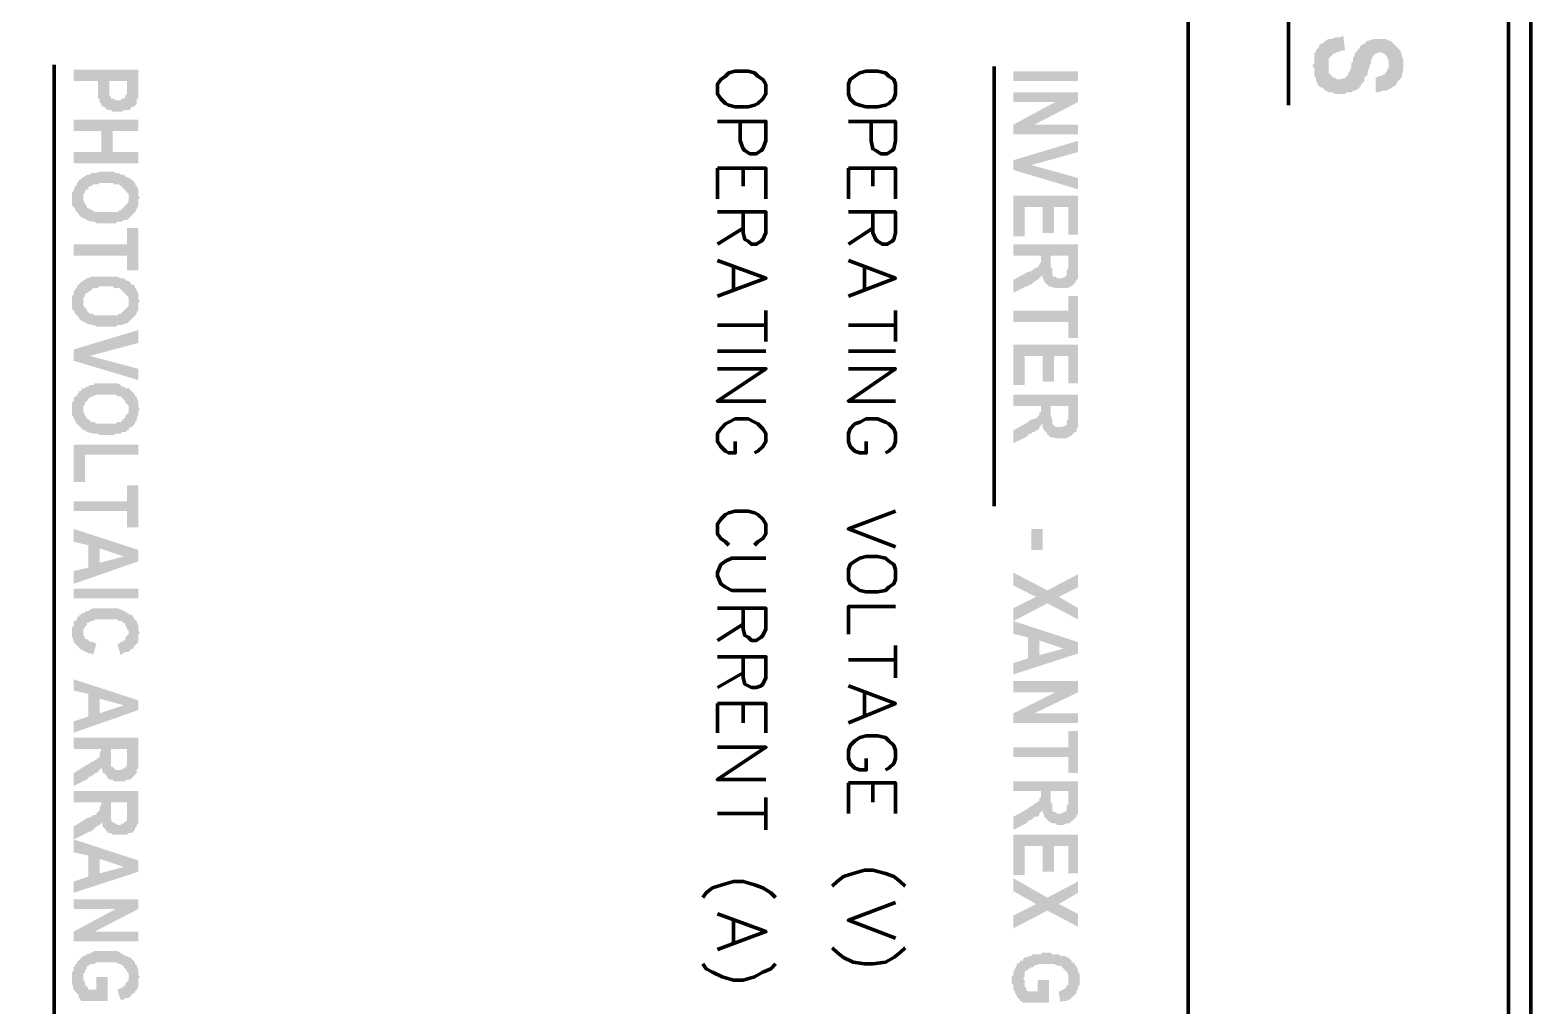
# Model space of a CAD drawing. Header units: inches. Extents: x -186 to 186, y -282 to 282.
# Drawn here: x -138.3 to -103.93, y 198.19 to 220.54 of the extents above; entities that cross this region are included whole.
import ezdxf

# ---------------------------------------------------------------- set-up
doc = ezdxf.new("R2010")
doc.units = ezdxf.units.IN
doc.header["$MEASUREMENT"] = 0
doc.layers.add('H', color=7, linetype='CONTINUOUS', lineweight=100)
doc.layers.add('P', color=250, linetype='CONTINUOUS', lineweight=100)

msp = doc.modelspace()

# ---------------------------------------------------------------- hatches: boundary and pattern name
at = {"layer": 'H', "linetype": 'Continuous'}
for points in [[(-106.852, 219.741), (-106.852, 219.852), (-106.889, 219.963), (-106.889, 220), (-106.926, 220.074), (-106.963, 220.111), (-107, 220.148), (-107.037, 220.185), (-107.074, 220.222), (-107.111, 220.259), (-107.148, 220.296), (-107.185, 220.296), (-107.259, 220.333), (-107.296, 220.333), (-107.519, 220.333), (-107.63, 220.296), (-107.667, 220.296), (-107.704, 220.259), (-107.741, 220.222), (-107.815, 220.185), (-107.852, 220.148), (-107.852, 220.111), (-107.889, 220.111), (-107.889, 220.074), (-107.963, 220), (-107.963, 219.963), (-108, 219.889), (-108, 219.815), (-108.037, 219.778), (-108.037, 219.704), (-108.074, 219.593), (-108.111, 219.556), (-108.111, 219.519), (-108.148, 219.481), (-108.185, 219.444), (-108.296, 219.407), (-108.37, 219.407), (-108.407, 219.444), (-108.444, 219.444), (-108.481, 219.481), (-108.519, 219.519), (-108.556, 219.556), (-108.556, 219.593), (-108.556, 219.667), (-108.556, 219.704), (-108.63, 220.296), (-108.667, 220.259), (-108.704, 220.222), (-108.741, 220.222), (-108.778, 220.185), (-108.778, 220.148), (-108.815, 220.111), (-108.852, 220.074), (-108.852, 220.037), (-108.889, 220), (-108.889, 219.926), (-108.889, 219.889), (-108.889, 219.778), (-108.926, 219.741), (-108.926, 219.704), (-108.889, 219.667), (-108.889, 219.593), (-108.889, 219.556), (-108.889, 219.481), (-108.852, 219.444), (-108.852, 219.37), (-108.815, 219.333), (-108.815, 219.296), (-108.778, 219.259), (-108.741, 219.222), (-108.704, 219.222), (-108.667, 219.185), (-108.63, 219.148), (-108.556, 219.111), (-108.519, 219.111), (-108.481, 219.111), (-108.407, 219.074), (-108.185, 219.074), (-108.148, 219.111), (-108.111, 219.111), (-108.037, 219.111), (-108, 219.148), (-107.963, 219.148), (-107.889, 219.185), (-107.852, 219.222), (-107.815, 219.259), (-107.815, 219.296), (-107.778, 219.333), (-107.741, 219.37), (-107.741, 219.444), (-107.667, 219.519), (-107.667, 219.593), (-107.63, 219.667), (-107.63, 219.704), (-107.593, 219.778), (-107.593, 219.852), (-107.556, 219.889), (-107.556, 219.926), (-107.519, 219.963), (-107.481, 220), (-107.444, 220), (-107.37, 220.037), (-107.333, 220), (-107.296, 220), (-107.259, 219.963), (-107.222, 219.926), (-107.185, 219.815), (-107.185, 219.741), (-107.185, 219.185), (-107.148, 219.185), (-107.111, 219.222), (-107.037, 219.259), (-107, 219.296), (-107, 219.333), (-106.963, 219.37), (-106.926, 219.407), (-106.889, 219.444), (-106.852, 219.63), (-106.852, 219.667)], [(-108.185, 220.074), (-108.222, 220.407), (-108.296, 220.37), (-108.37, 220.37), (-108.407, 220.37), (-108.481, 220.333), (-108.519, 220.333), (-108.556, 220.333), (-108.63, 220.296), (-108.556, 219.704), (-108.556, 219.778), (-108.556, 219.852), (-108.556, 219.889), (-108.519, 219.926), (-108.481, 219.963), (-108.444, 220), (-108.407, 220), (-108.37, 220.037), (-108.333, 220.037), (-108.259, 220.074)], [(-135.815, 219.222), (-135.815, 219.63), (-137.296, 219.63), (-137.296, 219.37), (-136.741, 219.37), (-136.741, 219.111), (-136.741, 219.074), (-136.741, 218.963), (-136.704, 218.963), (-136.704, 218.889), (-136.667, 218.852), (-136.667, 218.815), (-136.63, 218.778), (-136.593, 218.778), (-136.556, 218.741), (-136.519, 218.704), (-136.481, 219.37), (-136.074, 219.37), (-136.074, 219.222), (-136.037, 218.704), (-136, 218.704), (-136, 218.741), (-135.963, 218.778), (-135.926, 218.778), (-135.889, 218.815), (-135.852, 218.852), (-135.852, 218.889), (-135.852, 218.926), (-135.852, 218.963), (-135.815, 218.963), (-135.815, 219.037), (-135.815, 219.111), (-135.815, 219.148)], [(-107.185, 219.185), (-107.185, 219.741), (-107.185, 219.667), (-107.222, 219.63), (-107.222, 219.593), (-107.259, 219.556), (-107.259, 219.519), (-107.296, 219.519), (-107.37, 219.481), (-107.407, 219.481), (-107.481, 219.444), (-107.481, 219.111), (-107.407, 219.111), (-107.333, 219.148), (-107.296, 219.148), (-107.222, 219.148)], [(-136.037, 218.704), (-136.074, 219.222), (-136.074, 219.148), (-136.074, 219.111), (-136.074, 219.074), (-136.111, 219.037), (-136.111, 219), (-136.148, 218.963), (-136.185, 218.963), (-136.222, 218.926), (-136.333, 218.926), (-136.37, 218.963), (-136.407, 218.963), (-136.444, 218.963), (-136.444, 219), (-136.481, 219.037), (-136.481, 219.074), (-136.481, 219.111), (-136.481, 219.37), (-136.519, 218.704), (-136.481, 218.704), (-136.444, 218.704), (-136.407, 218.667), (-136.185, 218.667), (-136.148, 218.704), (-136.111, 218.704)], [(-115.778, 219.37), (-114.296, 219.37), (-114.296, 219.593), (-115.778, 219.593)], [(-114.296, 218.889), (-114.296, 219.111), (-115.778, 219.111), (-115.778, 218.889), (-114.815, 218.889)], [(-114.296, 218.889), (-114.815, 218.889), (-115.778, 218.37), (-115.296, 218.37)], [(-135.815, 218.222), (-135.815, 218.481), (-137.296, 218.481), (-137.296, 218.222), (-136.667, 218.222), (-136.667, 217.741), (-136.407, 218.222)], [(-114.296, 218.148), (-114.296, 218.37), (-115.296, 218.37), (-115.778, 218.37), (-115.778, 218.148)], [(-135.815, 217.481), (-135.815, 217.741), (-136.407, 217.741), (-136.407, 218.222), (-136.667, 217.741), (-137.296, 217.741), (-137.296, 217.481)], [(-114.296, 217.741), (-114.296, 218), (-115.778, 217.556), (-115.37, 217.444)], [(-135.778, 216.704), (-135.815, 216.741), (-135.815, 216.815), (-135.815, 216.852), (-135.815, 216.889), (-135.852, 216.963), (-135.889, 217), (-135.889, 217.037), (-135.926, 217.074), (-135.963, 217.111), (-136, 217.111), (-136, 217.148), (-136.037, 217.148), (-136.111, 217.185), (-136.148, 217.222), (-136.185, 217.222), (-136.222, 217.222), (-136.259, 217.259), (-136.296, 217.259), (-136.333, 217.259), (-136.37, 217.296), (-136.704, 217.296), (-136.778, 217.259), (-136.815, 217.259), (-136.852, 217.259), (-136.889, 217.259), (-136.926, 217.222), (-136.963, 217.222), (-137, 217.222), (-137.037, 217.185), (-137.111, 217.148), (-137.148, 217.111), (-137.185, 217.111), (-137.185, 217.074), (-137.222, 217.037), (-137.222, 217), (-137.259, 216.963), (-137.296, 216.889), (-137.296, 216.852), (-137.333, 216.815), (-137.333, 216.778), (-137.333, 216.63), (-137.333, 216.556), (-137.333, 216.519), (-137.296, 216.481), (-137.259, 216.444), (-137.259, 216.407), (-137.222, 216.37), (-137.185, 216.333), (-137.185, 216.296), (-137.148, 216.296), (-137.148, 216.259), (-137.111, 216.259), (-137.074, 216.222), (-137.074, 216.704), (-137.074, 216.741), (-137.074, 216.778), (-137.037, 216.815), (-137.037, 216.852), (-137, 216.889), (-136.963, 216.889), (-136.963, 216.926), (-136.926, 216.963), (-136.889, 216.963), (-136.852, 217), (-136.778, 217), (-136.741, 217), (-136.704, 217.037), (-136.407, 217.037), (-136.37, 217), (-136.333, 217), (-136.296, 217), (-136.259, 217), (-136.222, 216.963), (-136.185, 216.963), (-136.185, 216.926), (-136.148, 216.889), (-136.111, 216.889), (-136.111, 216.852), (-136.074, 216.815), (-136.037, 216.778), (-136.037, 216.704), (-136.037, 216.222), (-136, 216.259), (-135.963, 216.296), (-135.926, 216.333), (-135.889, 216.37), (-135.852, 216.444), (-135.815, 216.519), (-135.815, 216.556), (-135.815, 216.667)], [(-114.296, 216.889), (-114.296, 217.148), (-115.37, 217.444), (-115.778, 217.556), (-115.778, 217.333)], [(-136.037, 216.222), (-136.037, 216.704), (-136.037, 216.63), (-136.074, 216.556), (-136.111, 216.519), (-136.148, 216.481), (-136.185, 216.444), (-136.222, 216.407), (-136.259, 216.407), (-136.296, 216.37), (-136.333, 216.37), (-136.37, 216.37), (-136.407, 216.37), (-136.704, 216.37), (-136.741, 216.37), (-136.778, 216.37), (-136.815, 216.37), (-136.852, 216.407), (-136.889, 216.407), (-136.926, 216.444), (-136.963, 216.444), (-137, 216.481), (-137, 216.519), (-137.037, 216.556), (-137.074, 216.63), (-137.074, 216.667), (-137.074, 216.704), (-137.074, 216.222), (-137.037, 216.222), (-137, 216.185), (-136.889, 216.148), (-136.852, 216.148), (-136.815, 216.148), (-136.778, 216.111), (-136.741, 216.111), (-136.704, 216.111), (-136.37, 216.111), (-136.333, 216.111), (-136.296, 216.148), (-136.259, 216.148), (-136.222, 216.148), (-136.185, 216.148), (-136.148, 216.185), (-136.111, 216.185), (-136.074, 216.185)], [(-114.296, 215.852), (-114.296, 216.741), (-115.778, 216.741), (-115.778, 215.815), (-115.519, 215.815), (-115.519, 216.481), (-115.111, 216.481), (-115.111, 215.889), (-114.852, 215.889), (-114.852, 216.481), (-114.519, 216.481), (-114.519, 215.852)], [(-135.815, 215.037), (-135.815, 216), (-136.074, 216), (-136.074, 215.63), (-137.296, 215.63), (-137.296, 215.37), (-136.074, 215.37), (-136.074, 215.037)], [(-114.296, 215.111), (-114.296, 215.63), (-115.778, 215.63), (-115.778, 215.37), (-115.148, 215.37), (-115.148, 214.889), (-115.111, 214.926), (-115.111, 214.889), (-115.111, 214.852), (-115.074, 214.815), (-115.074, 214.778), (-115.037, 214.741), (-115, 214.704), (-114.963, 214.667), (-114.926, 215.37), (-114.519, 215.37), (-114.519, 214.63), (-114.481, 214.667), (-114.444, 214.667), (-114.407, 214.704), (-114.37, 214.741), (-114.333, 214.815), (-114.296, 214.852), (-114.296, 214.889), (-114.296, 215), (-114.296, 215.037)], [(-115.148, 214.889), (-115.148, 215.296), (-115.148, 215.259), (-115.148, 215.222), (-115.185, 215.185), (-115.185, 215.148), (-115.222, 215.111), (-115.296, 215.074), (-115.333, 215.037), (-115.407, 215), (-115.444, 215), (-115.778, 214.815), (-115.778, 214.519), (-115.481, 214.667), (-115.444, 214.667), (-115.407, 214.704), (-115.37, 214.704), (-115.333, 214.741), (-115.296, 214.778), (-115.222, 214.815), (-115.185, 214.852)], [(-114.519, 214.63), (-114.519, 215.185), (-114.519, 215.074), (-114.556, 215.037), (-114.556, 214.963), (-114.556, 214.926), (-114.593, 214.889), (-114.667, 214.852), (-114.778, 214.852), (-114.815, 214.889), (-114.852, 214.889), (-114.889, 214.926), (-114.889, 214.963), (-114.889, 215), (-114.889, 215.074), (-114.926, 215.111), (-114.926, 215.37), (-114.963, 214.667), (-114.815, 214.63), (-114.778, 214.63), (-114.63, 214.63), (-114.556, 214.63)], [(-135.778, 214.333), (-135.815, 214.37), (-135.815, 214.444), (-135.815, 214.519), (-135.852, 214.556), (-135.852, 214.593), (-135.889, 214.63), (-135.889, 214.667), (-135.926, 214.704), (-135.963, 214.704), (-136, 214.741), (-136, 214.778), (-136.037, 214.778), (-136.111, 214.815), (-136.148, 214.852), (-136.185, 214.852), (-136.222, 214.852), (-136.296, 214.889), (-136.333, 214.889), (-136.37, 214.889), (-136.704, 214.889), (-136.778, 214.889), (-136.815, 214.889), (-136.852, 214.889), (-136.889, 214.889), (-136.963, 214.852), (-137, 214.852), (-137.037, 214.815), (-137.111, 214.778), (-137.148, 214.741), (-137.185, 214.704), (-137.222, 214.667), (-137.222, 214.63), (-137.259, 214.593), (-137.296, 214.556), (-137.296, 214.519), (-137.296, 214.481), (-137.333, 214.444), (-137.333, 214.407), (-137.333, 214.222), (-137.333, 214.185), (-137.333, 214.148), (-137.296, 214.111), (-137.259, 214.037), (-137.222, 214), (-137.185, 213.963), (-137.148, 213.889), (-137.111, 213.889), (-137.074, 213.852), (-137.074, 214.333), (-137.074, 214.37), (-137.074, 214.407), (-137.037, 214.444), (-137.037, 214.481), (-137, 214.519), (-136.963, 214.519), (-136.963, 214.556), (-136.926, 214.556), (-136.889, 214.593), (-136.852, 214.63), (-136.815, 214.63), (-136.778, 214.63), (-136.741, 214.63), (-136.704, 214.667), (-136.407, 214.667), (-136.37, 214.63), (-136.333, 214.63), (-136.296, 214.63), (-136.259, 214.63), (-136.222, 214.593), (-136.185, 214.593), (-136.185, 214.556), (-136.148, 214.519), (-136.111, 214.519), (-136.111, 214.481), (-136.074, 214.444), (-136.037, 214.407), (-136.037, 214.333), (-136.037, 213.852), (-136, 213.889), (-135.963, 213.926), (-135.926, 213.963), (-135.889, 214), (-135.852, 214.037), (-135.852, 214.074), (-135.815, 214.111), (-135.815, 214.185), (-135.815, 214.296)], [(-136.037, 213.852), (-136.037, 214.333), (-136.037, 214.222), (-136.074, 214.185), (-136.111, 214.148), (-136.148, 214.111), (-136.185, 214.074), (-136.222, 214.037), (-136.259, 214.037), (-136.296, 214), (-136.333, 214), (-136.37, 214), (-136.407, 214), (-136.704, 214), (-136.741, 214), (-136.778, 214), (-136.815, 214), (-136.852, 214.037), (-136.889, 214.037), (-136.926, 214.037), (-136.963, 214.074), (-137, 214.111), (-137, 214.148), (-137.037, 214.185), (-137.074, 214.222), (-137.074, 214.296), (-137.074, 214.333), (-137.074, 213.852), (-137.037, 213.852), (-137, 213.815), (-136.852, 213.778), (-136.815, 213.778), (-136.778, 213.741), (-136.741, 213.741), (-136.704, 213.741), (-136.37, 213.741), (-136.333, 213.741), (-136.296, 213.778), (-136.259, 213.778), (-136.222, 213.778), (-136.185, 213.778), (-136.148, 213.815), (-136.111, 213.815), (-136.074, 213.815)], [(-114.296, 213.481), (-114.296, 214.444), (-114.519, 214.444), (-114.519, 214.111), (-115.778, 214.111), (-115.778, 213.852), (-114.519, 213.852), (-114.519, 213.481)], [(-135.815, 213.37), (-135.815, 213.667), (-137.296, 213.222), (-136.926, 213.074)], [(-135.815, 212.519), (-135.815, 212.778), (-136.926, 213.074), (-137.296, 213.222), (-137.296, 212.963)], [(-114.296, 212.444), (-114.296, 213.333), (-115.778, 213.333), (-115.778, 212.407), (-115.519, 212.407), (-115.519, 213.074), (-115.111, 213.074), (-115.111, 212.481), (-114.852, 212.481), (-114.852, 213.074), (-114.519, 213.074), (-114.519, 212.444)], [(-135.778, 211.852), (-135.815, 211.889), (-135.815, 211.963), (-135.815, 212), (-135.852, 212.111), (-135.852, 212.148), (-135.889, 212.148), (-135.889, 212.185), (-135.926, 212.222), (-135.963, 212.259), (-136, 212.296), (-136.037, 212.333), (-136.111, 212.333), (-136.148, 212.37), (-136.185, 212.37), (-136.222, 212.407), (-136.296, 212.444), (-136.333, 212.444), (-136.37, 212.444), (-136.704, 212.444), (-136.778, 212.444), (-136.815, 212.444), (-136.852, 212.407), (-136.889, 212.407), (-136.926, 212.407), (-136.963, 212.37), (-137, 212.37), (-137.037, 212.333), (-137.111, 212.333), (-137.111, 212.296), (-137.148, 212.259), (-137.185, 212.259), (-137.185, 212.222), (-137.222, 212.185), (-137.222, 212.148), (-137.259, 212.148), (-137.296, 212.111), (-137.296, 212.037), (-137.333, 212), (-137.333, 211.926), (-137.333, 211.778), (-137.333, 211.741), (-137.333, 211.704), (-137.296, 211.667), (-137.296, 211.63), (-137.259, 211.593), (-137.259, 211.556), (-137.222, 211.519), (-137.185, 211.481), (-137.148, 211.444), (-137.111, 211.407), (-137.074, 211.37), (-137.074, 211.852), (-137.074, 211.889), (-137.074, 211.926), (-137.037, 211.963), (-137.037, 212), (-137, 212.037), (-136.963, 212.074), (-136.963, 212.111), (-136.926, 212.111), (-136.889, 212.148), (-136.852, 212.148), (-136.778, 212.185), (-136.741, 212.185), (-136.704, 212.185), (-136.407, 212.185), (-136.37, 212.185), (-136.333, 212.185), (-136.296, 212.148), (-136.259, 212.148), (-136.222, 212.148), (-136.185, 212.111), (-136.148, 212.074), (-136.111, 212.037), (-136.111, 212), (-136.074, 211.963), (-136.037, 211.926), (-136.037, 211.852), (-136.037, 211.407), (-136, 211.444), (-135.963, 211.444), (-135.926, 211.481), (-135.889, 211.519), (-135.889, 211.556), (-135.852, 211.593), (-135.852, 211.63), (-135.815, 211.741), (-135.815, 211.815)], [(-114.296, 211.667), (-114.296, 212.185), (-115.778, 212.185), (-115.778, 211.926), (-115.148, 211.926), (-115.148, 211.481), (-115.111, 211.519), (-115.111, 211.481), (-115.111, 211.444), (-115.074, 211.37), (-115.037, 211.333), (-115, 211.296), (-115, 211.259), (-114.963, 211.259), (-114.963, 211.222), (-114.926, 211.926), (-114.519, 211.926), (-114.519, 211.222), (-114.481, 211.222), (-114.444, 211.259), (-114.407, 211.296), (-114.37, 211.333), (-114.333, 211.333), (-114.333, 211.37), (-114.333, 211.407), (-114.296, 211.444), (-114.296, 211.481), (-114.296, 211.556), (-114.296, 211.63)], [(-136.037, 211.407), (-136.037, 211.852), (-136.037, 211.778), (-136.074, 211.741), (-136.111, 211.704), (-136.111, 211.667), (-136.148, 211.63), (-136.185, 211.63), (-136.185, 211.593), (-136.222, 211.556), (-136.259, 211.556), (-136.296, 211.556), (-136.333, 211.519), (-136.37, 211.519), (-136.407, 211.519), (-136.704, 211.519), (-136.741, 211.519), (-136.778, 211.519), (-136.815, 211.556), (-136.852, 211.556), (-136.889, 211.556), (-136.926, 211.593), (-136.963, 211.63), (-137, 211.63), (-137, 211.667), (-137.037, 211.704), (-137.037, 211.741), (-137.074, 211.778), (-137.074, 211.815), (-137.074, 211.852), (-137.074, 211.37), (-137.037, 211.37), (-137, 211.333), (-136.852, 211.296), (-136.815, 211.296), (-136.778, 211.296), (-136.741, 211.296), (-136.704, 211.259), (-136.37, 211.259), (-136.333, 211.296), (-136.296, 211.296), (-136.259, 211.296), (-136.222, 211.296), (-136.185, 211.333), (-136.111, 211.333), (-136.074, 211.37), (-136.037, 211.37)], [(-115.148, 211.481), (-115.148, 211.889), (-115.148, 211.815), (-115.148, 211.778), (-115.185, 211.778), (-115.185, 211.741), (-115.185, 211.704), (-115.222, 211.704), (-115.222, 211.667), (-115.296, 211.63), (-115.333, 211.63), (-115.407, 211.593), (-115.444, 211.556), (-115.778, 211.37), (-115.778, 211.074), (-115.481, 211.222), (-115.444, 211.259), (-115.407, 211.296), (-115.37, 211.296), (-115.333, 211.333), (-115.296, 211.333), (-115.259, 211.37), (-115.222, 211.37), (-115.185, 211.407), (-115.185, 211.444)], [(-114.519, 211.222), (-114.519, 211.741), (-114.519, 211.63), (-114.556, 211.593), (-114.556, 211.556), (-114.556, 211.519), (-114.556, 211.481), (-114.593, 211.481), (-114.667, 211.444), (-114.778, 211.444), (-114.815, 211.444), (-114.852, 211.481), (-114.889, 211.519), (-114.889, 211.556), (-114.889, 211.63), (-114.926, 211.704), (-114.926, 211.926), (-114.963, 211.222), (-114.778, 211.185), (-114.63, 211.185), (-114.556, 211.185)], [(-135.815, 210.815), (-135.815, 211.037), (-137.296, 211.037), (-137.296, 210.185), (-137.037, 210.185), (-137.037, 210.815)], [(-135.815, 209.148), (-135.815, 210.111), (-136.074, 210.111), (-136.074, 209.741), (-137.296, 209.741), (-137.296, 209.519), (-136.074, 209.519), (-136.074, 209.148)], [(-135.815, 208.37), (-135.815, 208.63), (-137.296, 209.111), (-137.296, 208.815), (-136.963, 208.741), (-136.963, 208.222), (-136.704, 208.667), (-136.148, 208.481)], [(-115.37, 208.63), (-115.111, 208.63), (-115.111, 209.111), (-115.37, 209.111)], [(-135.815, 208.37), (-136.148, 208.481), (-136.704, 208.333), (-136.704, 208.667), (-136.963, 208.222), (-137.296, 208.148), (-137.296, 207.852)], [(-115, 207.704), (-115.778, 208.111), (-115.778, 207.815), (-115.259, 207.556)], [(-114.296, 207.778), (-114.296, 208.074), (-115, 207.704), (-115.259, 207.556), (-115.778, 207.296), (-115.778, 207), (-115, 207.407), (-114.741, 207.556)], [(-137.296, 207.519), (-135.815, 207.519), (-135.815, 207.741), (-137.296, 207.741)], [(-136.037, 207.148), (-136.037, 207.185), (-136.074, 207.185), (-136.111, 207.222), (-136.148, 207.222), (-136.185, 207.259), (-136.222, 207.259), (-136.296, 207.296), (-136.333, 207.296), (-136.444, 207.296), (-136.481, 207.296), (-136.667, 207.296), (-136.704, 207.296), (-136.815, 207.296), (-136.852, 207.296), (-136.926, 207.259), (-136.963, 207.222), (-137, 207.222), (-137.037, 207.222), (-137.037, 207.185), (-137.111, 207.185), (-137.074, 206.741), (-137.074, 206.778), (-137.074, 206.815), (-137.037, 206.852), (-137.037, 206.889), (-137, 206.889), (-137, 206.963), (-136.963, 206.963), (-136.889, 207), (-136.852, 207), (-136.815, 207.037), (-136.778, 207.037), (-136.704, 207.037), (-136.667, 207.037), (-136.444, 207.037), (-136.407, 207.037), (-136.37, 207.037), (-136.333, 207.037), (-136.296, 207.037), (-136.259, 207), (-136.222, 207), (-136.185, 207), (-136.185, 206.963), (-136.148, 206.963), (-136.111, 206.926), (-136.111, 206.889), (-136.074, 206.852), (-136.074, 206.815), (-136.037, 206.778), (-136.037, 206.741)], [(-114.296, 207.037), (-114.296, 207.296), (-114.741, 207.556), (-115, 207.407)], [(-136.778, 206.481), (-136.852, 206.519), (-136.889, 206.519), (-136.963, 206.556), (-137, 206.593), (-137.037, 206.593), (-137.037, 206.63), (-137.074, 206.667), (-137.074, 206.704), (-137.074, 206.741), (-137.111, 207.185), (-137.111, 207.148), (-137.148, 207.148), (-137.185, 207.111), (-137.222, 207.074), (-137.222, 207.037), (-137.259, 207), (-137.296, 207), (-137.296, 206.889), (-137.333, 206.852), (-137.333, 206.815), (-137.333, 206.778), (-137.333, 206.667), (-137.333, 206.63), (-137.296, 206.556), (-137.296, 206.519), (-137.259, 206.481), (-137.222, 206.444), (-137.185, 206.407), (-137.148, 206.37), (-137.111, 206.333), (-137.074, 206.333), (-137.037, 206.296), (-137, 206.296), (-136.963, 206.259), (-136.889, 206.259), (-136.852, 206.222)], [(-135.778, 206.741), (-135.815, 206.778), (-135.815, 206.852), (-135.815, 206.889), (-135.852, 207), (-135.889, 207.037), (-135.926, 207.074), (-135.963, 207.148), (-136, 207.148), (-136.037, 207.148), (-136.037, 206.741), (-136.037, 206.704), (-136.074, 206.667), (-136.111, 206.63), (-136.111, 206.593), (-136.111, 206.556), (-136.148, 206.556), (-136.185, 206.519), (-136.222, 206.519), (-136.259, 206.481), (-136.296, 206.481), (-136.222, 206.222), (-136.185, 206.259), (-136.148, 206.259), (-136.111, 206.296), (-136.037, 206.296), (-136, 206.333), (-135.963, 206.37), (-135.926, 206.37), (-135.926, 206.407), (-135.889, 206.444), (-135.852, 206.481), (-135.815, 206.519), (-135.815, 206.556), (-135.815, 206.63), (-135.815, 206.704)], [(-114.296, 206.259), (-114.296, 206.519), (-115.778, 207), (-115.778, 206.704), (-115.444, 206.63), (-115.444, 206.148), (-115.185, 206.556), (-114.63, 206.37)], [(-114.296, 206.259), (-114.63, 206.37), (-115.185, 206.222), (-115.185, 206.556), (-115.444, 206.148), (-115.778, 206.037), (-115.778, 205.778)], [(-135.815, 204.963), (-135.815, 205.185), (-137.296, 205.667), (-137.296, 205.407), (-136.963, 205.333), (-136.963, 204.815), (-136.704, 205.222), (-136.148, 205.074)], [(-114.296, 205.37), (-114.296, 205.63), (-115.778, 205.63), (-115.778, 205.37), (-114.815, 205.37)], [(-135.815, 204.963), (-136.148, 205.074), (-136.704, 204.889), (-136.704, 205.222), (-136.963, 204.815), (-137.296, 204.704), (-137.296, 204.444)], [(-114.296, 205.37), (-114.815, 205.37), (-115.778, 204.889), (-115.296, 204.889)], [(-114.296, 204.667), (-114.296, 204.889), (-115.296, 204.889), (-115.778, 204.889), (-115.778, 204.667)], [(-135.815, 203.815), (-135.815, 204.333), (-137.296, 204.333), (-137.296, 204.074), (-136.667, 204.074), (-136.667, 203.63), (-136.667, 203.667), (-136.63, 203.556), (-136.63, 203.519), (-136.593, 203.519), (-136.556, 203.481), (-136.519, 203.407), (-136.481, 203.37), (-136.444, 204.074), (-136.074, 204.074), (-136.074, 203.37), (-136.037, 203.37), (-136, 203.37), (-135.963, 203.407), (-135.926, 203.444), (-135.889, 203.481), (-135.852, 203.519), (-135.852, 203.556), (-135.852, 203.593), (-135.815, 203.63), (-135.815, 203.704), (-135.815, 203.778)], [(-114.296, 203.519), (-114.296, 204.481), (-114.519, 204.481), (-114.519, 204.111), (-115.778, 204.111), (-115.778, 203.889), (-114.519, 203.889), (-114.519, 203.519)], [(-136.667, 203.63), (-136.667, 204.037), (-136.704, 203.963), (-136.704, 203.926), (-136.704, 203.889), (-136.741, 203.852), (-136.778, 203.852), (-136.778, 203.815), (-136.815, 203.815), (-136.852, 203.778), (-136.889, 203.778), (-136.926, 203.741), (-137, 203.704), (-137.296, 203.519), (-137.296, 203.222), (-137, 203.37), (-136.963, 203.407), (-136.926, 203.444), (-136.889, 203.444), (-136.852, 203.481), (-136.815, 203.481), (-136.815, 203.519), (-136.778, 203.519), (-136.741, 203.556), (-136.704, 203.593)], [(-136.074, 203.37), (-136.074, 203.889), (-136.074, 203.778), (-136.074, 203.741), (-136.074, 203.704), (-136.111, 203.667), (-136.111, 203.63), (-136.148, 203.63), (-136.222, 203.593), (-136.296, 203.593), (-136.333, 203.593), (-136.37, 203.63), (-136.407, 203.667), (-136.444, 203.667), (-136.444, 203.704), (-136.444, 203.778), (-136.444, 203.852), (-136.444, 204.074), (-136.481, 203.37), (-136.407, 203.37), (-136.37, 203.333), (-136.333, 203.333), (-136.148, 203.333), (-136.111, 203.333)], [(-114.296, 202.815), (-114.296, 203.333), (-115.778, 203.333), (-115.778, 203.111), (-115.148, 203.111), (-115.148, 202.63), (-115.111, 202.667), (-115.111, 202.63), (-115.074, 202.556), (-115.074, 202.519), (-115.037, 202.481), (-115, 202.444), (-114.963, 202.407), (-114.926, 203.111), (-114.519, 203.111), (-114.519, 202.37), (-114.481, 202.37), (-114.481, 202.407), (-114.444, 202.407), (-114.407, 202.444), (-114.37, 202.481), (-114.333, 202.519), (-114.333, 202.556), (-114.296, 202.593), (-114.296, 202.63), (-114.296, 202.704), (-114.296, 202.778)], [(-135.815, 202.556), (-135.815, 203.111), (-137.296, 203.111), (-137.296, 202.852), (-136.667, 202.852), (-136.667, 202.37), (-136.667, 202.407), (-136.63, 202.333), (-136.63, 202.296), (-136.593, 202.259), (-136.556, 202.222), (-136.556, 202.185), (-136.519, 202.185), (-136.519, 202.148), (-136.481, 202.148), (-136.444, 202.852), (-136.074, 202.852), (-136.074, 202.111), (-136.037, 202.148), (-136, 202.148), (-135.963, 202.148), (-135.926, 202.185), (-135.889, 202.222), (-135.889, 202.259), (-135.852, 202.296), (-135.852, 202.333), (-135.815, 202.37), (-135.815, 202.481), (-135.815, 202.519)], [(-136.074, 202.111), (-136.074, 202.667), (-136.074, 202.556), (-136.074, 202.519), (-136.074, 202.444), (-136.111, 202.407), (-136.148, 202.37), (-136.185, 202.37), (-136.222, 202.333), (-136.296, 202.333), (-136.333, 202.37), (-136.37, 202.37), (-136.407, 202.407), (-136.444, 202.444), (-136.444, 202.481), (-136.444, 202.556), (-136.444, 202.593), (-136.444, 202.852), (-136.481, 202.148), (-136.444, 202.148), (-136.407, 202.111), (-136.37, 202.111), (-136.333, 202.111), (-136.148, 202.111), (-136.111, 202.111)], [(-115.148, 202.63), (-115.148, 203.037), (-115.148, 203), (-115.148, 202.963), (-115.185, 202.926), (-115.185, 202.889), (-115.222, 202.852), (-115.296, 202.815), (-115.333, 202.778), (-115.407, 202.741), (-115.444, 202.704), (-115.778, 202.519), (-115.778, 202.222), (-115.481, 202.37), (-115.444, 202.407), (-115.407, 202.444), (-115.37, 202.444), (-115.333, 202.481), (-115.296, 202.519), (-115.259, 202.519), (-115.222, 202.519), (-115.185, 202.556), (-115.185, 202.593)], [(-114.519, 202.37), (-114.519, 202.889), (-114.519, 202.815), (-114.556, 202.778), (-114.556, 202.704), (-114.556, 202.667), (-114.593, 202.63), (-114.63, 202.63), (-114.667, 202.593), (-114.778, 202.593), (-114.815, 202.63), (-114.852, 202.63), (-114.889, 202.667), (-114.889, 202.704), (-114.889, 202.815), (-114.926, 202.852), (-114.926, 203.111), (-114.963, 202.407), (-114.889, 202.37), (-114.815, 202.37), (-114.778, 202.333), (-114.63, 202.333), (-114.556, 202.37)], [(-136.667, 202.37), (-136.667, 202.778), (-136.704, 202.741), (-136.704, 202.704), (-136.704, 202.667), (-136.741, 202.63), (-136.778, 202.593), (-136.778, 202.556), (-136.852, 202.556), (-136.889, 202.519), (-137, 202.481), (-137.296, 202.296), (-137.296, 202), (-137, 202.148), (-136.926, 202.185), (-136.889, 202.185), (-136.852, 202.222), (-136.815, 202.259), (-136.778, 202.296), (-136.704, 202.333)], [(-114.296, 201.222), (-114.296, 202.111), (-115.778, 202.111), (-115.778, 201.185), (-115.519, 201.185), (-115.519, 201.852), (-115.111, 201.852), (-115.111, 201.259), (-114.852, 201.259), (-114.852, 201.852), (-114.519, 201.852), (-114.519, 201.222)], [(-135.815, 201.259), (-135.815, 201.519), (-137.296, 202), (-137.296, 201.704), (-136.963, 201.63), (-136.963, 201.148), (-136.704, 201.556), (-136.148, 201.37)], [(-135.815, 201.259), (-136.148, 201.37), (-136.704, 201.222), (-136.704, 201.556), (-136.963, 201.148), (-137.296, 201.037), (-137.296, 200.778)], [(-115, 200.667), (-115.778, 201.111), (-115.778, 200.815), (-115.259, 200.519)], [(-114.296, 200.778), (-114.296, 201.037), (-115, 200.667), (-115.259, 200.519), (-115.778, 200.259), (-115.778, 199.963), (-115, 200.37), (-114.741, 200.519)], [(-135.815, 200.407), (-135.815, 200.63), (-137.296, 200.63), (-137.296, 200.407), (-136.333, 200.407)], [(-135.815, 200.407), (-136.333, 200.407), (-137.296, 199.889), (-136.815, 199.889)], [(-114.296, 200), (-114.296, 200.296), (-114.741, 200.519), (-115, 200.37)], [(-135.815, 199.667), (-135.815, 199.889), (-136.815, 199.889), (-137.296, 199.889), (-137.296, 199.667)], [(-136.037, 199.296), (-136.074, 199.333), (-136.111, 199.333), (-136.148, 199.37), (-136.185, 199.37), (-136.222, 199.407), (-136.296, 199.444), (-136.333, 199.444), (-136.37, 199.444), (-136.444, 199.444), (-136.481, 199.444), (-136.63, 199.444), (-136.667, 199.444), (-136.741, 199.444), (-136.815, 199.444), (-136.889, 199.407), (-136.963, 199.37), (-137, 199.37), (-137.037, 199.333), (-137.074, 199.333), (-137.074, 198.852), (-137.074, 198.889), (-137.074, 198.926), (-137.037, 198.963), (-137.037, 199), (-137, 199.037), (-137, 199.074), (-136.963, 199.111), (-136.889, 199.148), (-136.852, 199.148), (-136.815, 199.148), (-136.778, 199.185), (-136.741, 199.185), (-136.667, 199.185), (-136.63, 199.185), (-136.444, 199.185), (-136.407, 199.185), (-136.37, 199.185), (-136.333, 199.185), (-136.259, 199.148), (-136.222, 199.148), (-136.185, 199.111), (-136.148, 199.111), (-136.148, 199.074), (-136.111, 199.037), (-136.074, 199), (-136.074, 198.963), (-136.037, 198.926), (-136.037, 198.852)], [(-114.481, 199.259), (-114.519, 199.296), (-114.556, 199.296), (-114.593, 199.333), (-114.63, 199.333), (-114.667, 199.333), (-114.704, 199.333), (-114.741, 199.37), (-114.778, 199.37), (-114.815, 199.37), (-114.852, 199.37), (-114.889, 199.37), (-114.926, 199.407), (-115.111, 199.407), (-115.148, 199.37), (-115.222, 199.37), (-115.259, 199.37), (-115.296, 199.37), (-115.333, 199.37), (-115.37, 199.333), (-115.407, 199.333), (-115.481, 199.296), (-115.519, 199.296), (-115.556, 199.259), (-115.556, 198.815), (-115.519, 198.852), (-115.519, 198.889), (-115.519, 198.926), (-115.519, 198.963), (-115.481, 199), (-115.444, 199), (-115.444, 199.037), (-115.407, 199.037), (-115.37, 199.074), (-115.333, 199.074), (-115.296, 199.111), (-115.185, 199.148), (-115.148, 199.148), (-115.111, 199.148), (-114.926, 199.148), (-114.889, 199.148), (-114.852, 199.148), (-114.778, 199.111), (-114.704, 199.111), (-114.667, 199.074), (-114.63, 199.037), (-114.593, 199), (-114.556, 198.963), (-114.519, 198.889), (-114.519, 198.852), (-114.519, 198.778)], [(-136.519, 198.296), (-136.519, 198.852), (-136.778, 198.852), (-136.778, 198.556), (-136.963, 198.556), (-136.963, 198.593), (-137, 198.63), (-137.037, 198.667), (-137.037, 198.704), (-137.037, 198.741), (-137.074, 198.778), (-137.074, 198.815), (-137.074, 198.852), (-137.074, 199.333), (-137.111, 199.296), (-137.148, 199.259), (-137.185, 199.222), (-137.222, 199.185), (-137.222, 199.148), (-137.259, 199.148), (-137.259, 199.111), (-137.296, 199.074), (-137.296, 199.037), (-137.296, 199), (-137.333, 198.963), (-137.333, 198.926), (-137.333, 198.778), (-137.333, 198.741), (-137.333, 198.704), (-137.296, 198.556), (-137.259, 198.519), (-137.222, 198.481), (-137.185, 198.444), (-137.185, 198.37), (-137.148, 198.37), (-137.148, 198.333), (-137.111, 198.296)], [(-135.778, 198.852), (-135.815, 198.889), (-135.815, 198.963), (-135.815, 199), (-135.852, 199.111), (-135.889, 199.148), (-135.889, 199.185), (-135.926, 199.222), (-135.963, 199.259), (-136, 199.296), (-136.037, 199.296), (-136.037, 198.852), (-136.037, 198.778), (-136.074, 198.741), (-136.111, 198.704), (-136.111, 198.667), (-136.148, 198.63), (-136.185, 198.63), (-136.185, 198.593), (-136.222, 198.593), (-136.296, 198.556), (-136.222, 198.333), (-136.185, 198.333), (-136.148, 198.333), (-136.111, 198.37), (-136.037, 198.37), (-136, 198.407), (-135.926, 198.481), (-135.889, 198.481), (-135.889, 198.519), (-135.852, 198.556), (-135.815, 198.63), (-135.815, 198.667), (-135.815, 198.704), (-135.815, 198.815)], [(-114.963, 198.259), (-114.963, 198.778), (-115.222, 198.778), (-115.222, 198.519), (-115.407, 198.519), (-115.444, 198.519), (-115.481, 198.556), (-115.481, 198.593), (-115.519, 198.63), (-115.519, 198.667), (-115.519, 198.704), (-115.519, 198.778), (-115.556, 198.815), (-115.556, 199.259), (-115.556, 199.222), (-115.63, 199.222), (-115.63, 199.185), (-115.704, 199.148), (-115.704, 199.111), (-115.741, 199.037), (-115.741, 199), (-115.778, 199), (-115.778, 198.889), (-115.815, 198.852), (-115.815, 198.704), (-115.778, 198.667), (-115.778, 198.63), (-115.778, 198.556), (-115.741, 198.519), (-115.741, 198.481), (-115.704, 198.444), (-115.704, 198.407), (-115.63, 198.333), (-115.63, 198.296), (-115.593, 198.296), (-115.556, 198.259)], [(-114.259, 198.778), (-114.259, 198.815), (-114.259, 198.852), (-114.259, 198.926), (-114.296, 198.963), (-114.296, 199), (-114.296, 199.037), (-114.333, 199.074), (-114.333, 199.111), (-114.37, 199.111), (-114.37, 199.148), (-114.407, 199.185), (-114.444, 199.185), (-114.444, 199.222), (-114.481, 199.259), (-114.519, 198.778), (-114.519, 198.704), (-114.519, 198.667), (-114.556, 198.667), (-114.556, 198.63), (-114.593, 198.593), (-114.63, 198.556), (-114.667, 198.556), (-114.704, 198.519), (-114.741, 198.519), (-114.704, 198.259), (-114.667, 198.296), (-114.63, 198.296), (-114.593, 198.296), (-114.556, 198.296), (-114.519, 198.333), (-114.481, 198.333), (-114.444, 198.37), (-114.407, 198.407), (-114.37, 198.444), (-114.333, 198.481), (-114.333, 198.519), (-114.296, 198.593), (-114.296, 198.63), (-114.259, 198.667), (-114.259, 198.741)]]:
    msp.add_hatch(color=0, dxfattribs=at).paths.add_polyline_path(points)

# ---------------------------------------------------------------- linework, layer by layer
at = {"layer": 'P', "color": 0, "linetype": 'Continuous'}
for points in [[(-170.63, 271.63), (-103.926, 271.63), (-103.926, 178.148), (-170.63, 178.148), (-170.63, 271.63)], [(-111.778, 178.852), (-147.519, 178.778), (-147.519, 271.148), (-111.778, 271.148), (-111.778, 178.852)], [(-104.444, 271.148), (-111.778, 271.148), (-111.778, 178.852), (-104.444, 178.852), (-104.444, 271.148)], [(-109.481, 269), (-109.481, 218.815)], [(-137.741, 219.741), (-137.741, 192.148)], [(-116.222, 219.704), (-116.222, 209.63)], [(-121.444, 219.296), (-121.519, 219.407), (-121.63, 219.481), (-121.704, 219.556), (-121.852, 219.593), (-122.148, 219.593), (-122.296, 219.556), (-122.37, 219.481), (-122.481, 219.407), (-122.556, 219.296), (-122.556, 219.074), (-122.481, 218.963), (-122.37, 218.852), (-122.296, 218.815), (-122.148, 218.778), (-121.852, 218.778), (-121.704, 218.815), (-121.63, 218.852), (-121.519, 218.963), (-121.444, 219.074), (-121.444, 219.296)], [(-118.481, 219.296), (-118.519, 219.407), (-118.63, 219.481), (-118.704, 219.556), (-118.889, 219.593), (-119.148, 219.593), (-119.296, 219.556), (-119.407, 219.481), (-119.519, 219.407), (-119.556, 219.296), (-119.556, 219.074), (-119.519, 218.963), (-119.407, 218.852), (-119.296, 218.815), (-119.148, 218.778), (-118.889, 218.778), (-118.704, 218.815), (-118.63, 218.852), (-118.519, 218.963), (-118.481, 219.074), (-118.481, 219.296)], [(-122.556, 218.444), (-121.444, 218.444), (-121.444, 218), (-121.519, 217.815), (-121.556, 217.778), (-121.667, 217.704), (-121.815, 217.704), (-121.926, 217.778), (-121.963, 217.815), (-122.037, 218), (-122.037, 218.444)], [(-119.556, 218.444), (-118.481, 218.444), (-118.481, 218), (-118.519, 217.815), (-118.556, 217.778), (-118.667, 217.704), (-118.815, 217.704), (-118.926, 217.778), (-119, 217.815), (-119.037, 218), (-119.037, 218.444)], [(-122.556, 217.37), (-121.444, 217.37), (-121.444, 216.667)], [(-122.556, 217.37), (-122.556, 216.667)], [(-121.963, 217.37), (-121.963, 216.963)], [(-119.556, 217.37), (-118.481, 217.37), (-118.481, 216.667)], [(-119.556, 217.37), (-119.556, 216.667)], [(-119, 217.37), (-119, 216.963)], [(-122.556, 216.37), (-121.444, 216.37), (-121.444, 215.889), (-121.519, 215.741), (-121.556, 215.704), (-121.667, 215.63), (-121.778, 215.63), (-121.852, 215.704), (-121.926, 215.741), (-121.963, 215.889), (-121.963, 216.37)], [(-119.556, 216.37), (-118.481, 216.37), (-118.481, 215.889), (-118.519, 215.741), (-118.556, 215.704), (-118.667, 215.63), (-118.778, 215.63), (-118.889, 215.704), (-118.926, 215.741), (-119, 215.889), (-119, 216.37)], [(-121.963, 216), (-122.556, 215.63)], [(-119, 216), (-119.556, 215.63)], [(-122.556, 215.259), (-121.444, 214.852), (-122.556, 214.444)], [(-119.556, 215.259), (-118.481, 214.852), (-119.556, 214.444)], [(-122.185, 215.111), (-122.185, 214.593)], [(-119.185, 215.111), (-119.185, 214.593)], [(-121.444, 214.111), (-121.444, 213.407)], [(-118.481, 214.111), (-118.481, 213.407)], [(-121.444, 213.778), (-122.556, 213.778)], [(-118.481, 213.778), (-119.556, 213.778)], [(-122.556, 213.185), (-121.444, 213.185)], [(-119.556, 213.185), (-118.481, 213.185)], [(-122.556, 212.778), (-121.444, 212.778), (-122.556, 212.037), (-121.444, 212.037)], [(-119.556, 212.778), (-118.481, 212.778), (-119.556, 212.037), (-118.481, 212.037)], [(-121.704, 210.852), (-121.63, 210.889), (-121.519, 211), (-121.444, 211.111), (-121.444, 211.296), (-121.519, 211.407), (-121.63, 211.519), (-121.704, 211.556), (-121.852, 211.63), (-122.148, 211.63), (-122.296, 211.556), (-122.37, 211.519), (-122.481, 211.407), (-122.556, 211.296), (-122.556, 211.111), (-122.481, 211), (-122.37, 210.889), (-122.296, 210.852), (-122.148, 210.852), (-122.148, 211.111)], [(-118.704, 210.852), (-118.63, 210.889), (-118.519, 211), (-118.481, 211.111), (-118.481, 211.296), (-118.519, 211.407), (-118.63, 211.519), (-118.704, 211.556), (-118.889, 211.63), (-119.148, 211.63), (-119.296, 211.556), (-119.407, 211.519), (-119.519, 211.407), (-119.556, 211.296), (-119.556, 211.111), (-119.519, 211), (-119.407, 210.889), (-119.296, 210.852), (-119.148, 210.852), (-119.148, 211.111)], [(-121.704, 208.741), (-121.63, 208.815), (-121.519, 208.889), (-121.444, 209), (-121.444, 209.222), (-121.519, 209.333), (-121.63, 209.444), (-121.704, 209.481), (-121.852, 209.519), (-122.148, 209.519), (-122.296, 209.481), (-122.37, 209.444), (-122.481, 209.333), (-122.556, 209.222), (-122.556, 209), (-122.481, 208.889), (-122.37, 208.815), (-122.296, 208.741)], [(-118.481, 209.519), (-119.556, 209.111), (-118.481, 208.704)], [(-121.444, 208.444), (-122.222, 208.444), (-122.37, 208.37), (-122.481, 208.296), (-122.556, 208.111), (-122.556, 208.037), (-122.481, 207.852), (-122.37, 207.778), (-122.222, 207.704), (-121.444, 207.704)], [(-118.481, 208.185), (-118.519, 208.296), (-118.63, 208.37), (-118.704, 208.444), (-118.889, 208.481), (-119.148, 208.481), (-119.296, 208.444), (-119.407, 208.37), (-119.519, 208.296), (-119.556, 208.185), (-119.556, 207.963), (-119.519, 207.852), (-119.407, 207.778), (-119.296, 207.704), (-119.148, 207.667), (-118.889, 207.667), (-118.704, 207.704), (-118.63, 207.778), (-118.519, 207.852), (-118.481, 207.963), (-118.481, 208.185)], [(-122.556, 207.296), (-121.444, 207.296), (-121.444, 206.815), (-121.519, 206.667), (-121.556, 206.63), (-121.667, 206.556), (-121.778, 206.556), (-121.852, 206.63), (-121.926, 206.667), (-121.963, 206.815), (-121.963, 207.296)], [(-118.481, 207.333), (-119.556, 207.333), (-119.556, 206.704)], [(-121.963, 206.926), (-122.556, 206.556)], [(-118.481, 206.444), (-118.481, 205.704)], [(-122.556, 206.185), (-121.444, 206.185), (-121.444, 205.704), (-121.519, 205.556), (-121.556, 205.519), (-121.667, 205.481), (-121.778, 205.481), (-121.852, 205.519), (-121.926, 205.556), (-121.963, 205.704), (-121.963, 206.185)], [(-118.481, 206.111), (-119.556, 206.111)], [(-121.963, 205.815), (-122.556, 205.481)], [(-119.556, 205.519), (-118.481, 205.111), (-119.556, 204.667)], [(-119.185, 205.37), (-119.185, 204.852)], [(-122.556, 205.111), (-121.444, 205.111), (-121.444, 204.444)], [(-122.556, 205.111), (-122.556, 204.444)], [(-121.963, 205.111), (-121.963, 204.667)], [(-118.704, 203.593), (-118.63, 203.63), (-118.519, 203.741), (-118.481, 203.852), (-118.481, 204.037), (-118.519, 204.148), (-118.63, 204.259), (-118.704, 204.333), (-118.889, 204.37), (-119.148, 204.37), (-119.296, 204.333), (-119.407, 204.259), (-119.519, 204.148), (-119.556, 204.037), (-119.556, 203.852), (-119.519, 203.741), (-119.407, 203.63), (-119.296, 203.593), (-119.148, 203.593), (-119.148, 203.852)], [(-122.556, 204.111), (-121.444, 204.111), (-122.556, 203.37), (-121.444, 203.37)], [(-119.556, 203.296), (-118.481, 203.296), (-118.481, 202.593)], [(-119.556, 203.296), (-119.556, 202.593)], [(-119, 203.296), (-119, 202.852)], [(-121.444, 202.963), (-121.444, 202.222)], [(-121.444, 202.593), (-122.556, 202.593)], [(-118.259, 200.926), (-118.37, 201.037), (-118.519, 201.148), (-118.704, 201.222), (-119, 201.296), (-119.185, 201.296), (-119.444, 201.222), (-119.667, 201.148), (-119.815, 201.037), (-119.926, 200.926)], [(-121.222, 200.667), (-121.333, 200.778), (-121.519, 200.889), (-121.704, 200.963), (-121.963, 201.037), (-122.185, 201.037), (-122.444, 200.963), (-122.667, 200.889), (-122.815, 200.778), (-122.889, 200.667)], [(-118.481, 200.556), (-119.556, 200.148), (-118.481, 199.741)], [(-122.556, 200.296), (-121.444, 199.889), (-122.556, 199.481)], [(-122.185, 200.148), (-122.185, 199.63)], [(-118.259, 199.519), (-118.37, 199.407), (-118.519, 199.296), (-118.704, 199.185), (-119, 199.148), (-119.185, 199.148), (-119.444, 199.185), (-119.667, 199.296), (-119.815, 199.407), (-119.926, 199.519)], [(-121.222, 199.148), (-121.333, 199.037), (-121.519, 198.963), (-121.704, 198.852), (-121.963, 198.778), (-122.185, 198.778), (-122.444, 198.852), (-122.667, 198.963), (-122.815, 199.037), (-122.889, 199.148)]]:
    msp.add_lwpolyline(points, dxfattribs=at)

doc.saveas('drawing.dxf')
